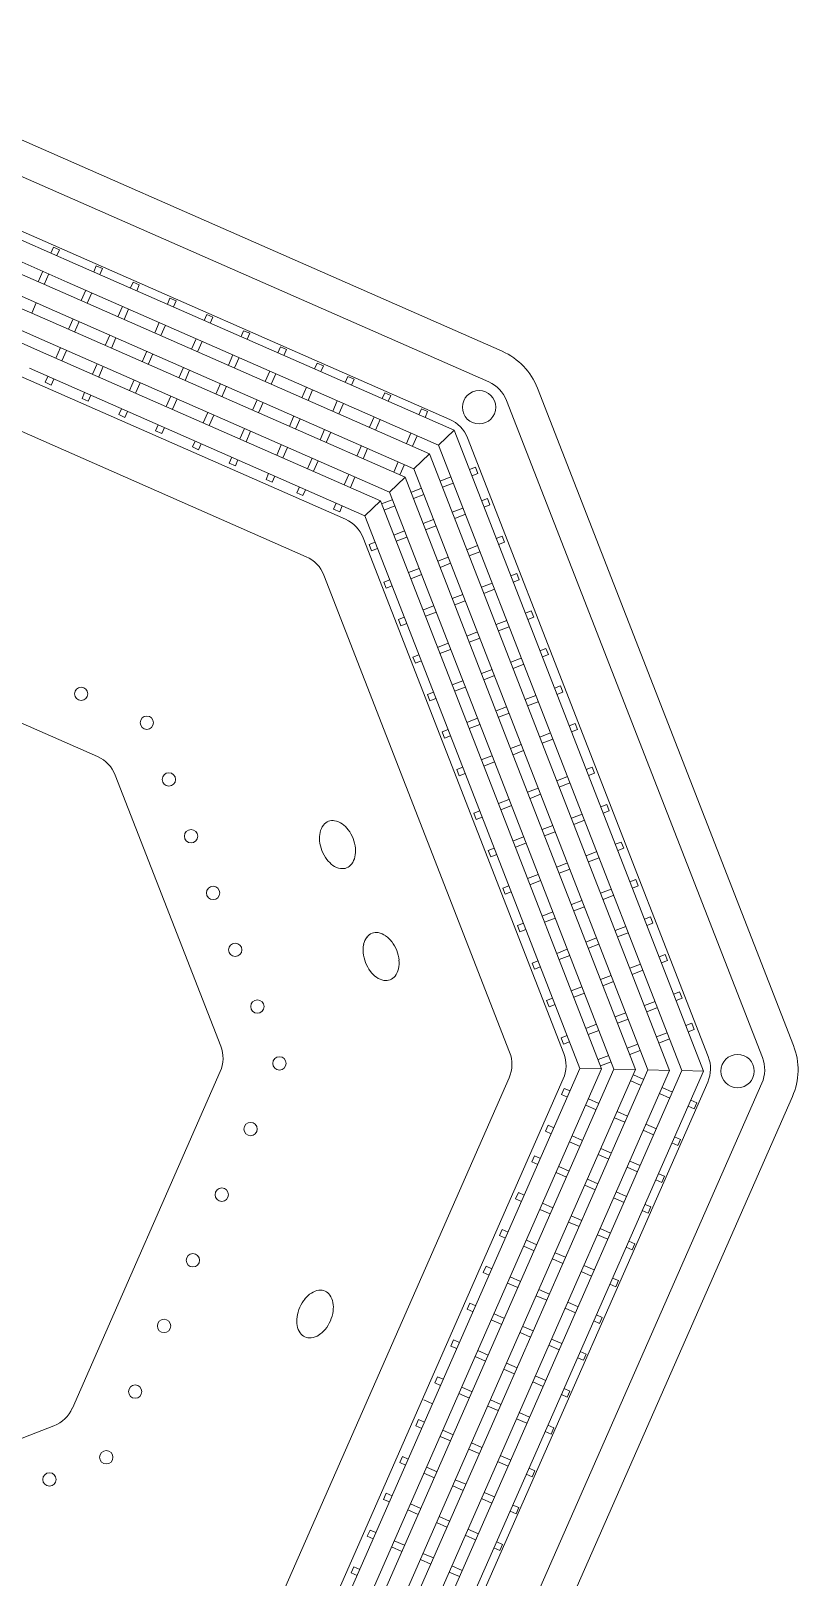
# Model space of a CAD drawing. Header units: millimetres. Extents: x 72 to 2826, y -203 to 794.
# Drawn here: x 1711.535 to 1712.684, y 350.924 to 353.242 of the extents above; entities that cross this region are included whole.
import ezdxf

# ---------------------------------------------------------------- set-up
doc = ezdxf.new("R2010")
doc.units = ezdxf.units.MM
doc.layers.add('PLUMA 0.05', color=240, linetype='Continuous', lineweight=5)

# ---------------------------------------------------------------- blocks, each defined once
blk = doc.blocks.new('ala')
at = {"layer": 'PLUMA 0.05', "color": 252, "true_color": 0x939598}
for p, q in [((1561.8511, 61.8007), (1561.0222, 60.9717)), ((1562.9436, 61.8153), (1561.8865, 61.8153)), ((1563.8079, 60.9717), (1562.979, 61.8007)), ((1562.9126, 61.7403), (1561.9175, 61.7403)), ((1561.9631, 61.7355), (1561.9631, 61.7259)), ((1561.9731, 61.7355), (1561.9631, 61.7355)), ((1561.9731, 61.7259), (1561.9731, 61.7355)), ((1562.0133, 61.7355), (1562.0133, 61.7259)), ((1562.0233, 61.7355), (1562.0133, 61.7355)), ((1562.0233, 61.7259), (1562.0233, 61.7355)), ((1562.0736, 61.7355), (1562.0736, 61.7259)), ((1562.0836, 61.7355), (1562.0736, 61.7355)), ((1562.0836, 61.7259), (1562.0836, 61.7355)), ((1562.1339, 61.7355), (1562.1339, 61.7259)), ((1562.1439, 61.7355), (1562.1339, 61.7355)), ((1562.1439, 61.7259), (1562.1439, 61.7355)), ((1562.1941, 61.7355), (1562.1941, 61.7259)), ((1562.2041, 61.7355), (1562.1941, 61.7355)), ((1562.2041, 61.7259), (1562.2041, 61.7355)), ((1562.2544, 61.7355), (1562.2544, 61.7259)), ((1562.2644, 61.7355), (1562.2544, 61.7355)), ((1562.2644, 61.7259), (1562.2644, 61.7355)), ((1562.3146, 61.7355), (1562.3146, 61.7259)), ((1562.3246, 61.7355), (1562.3146, 61.7355)), ((1562.3246, 61.7259), (1562.3246, 61.7355)), ((1562.3749, 61.7355), (1562.3749, 61.7259)), ((1562.3849, 61.7355), (1562.3749, 61.7355)), ((1562.3849, 61.7259), (1562.3849, 61.7355)), ((1562.4452, 61.7259), (1562.4452, 61.7355)), ((1562.4452, 61.7355), (1562.4552, 61.7355)), ((1562.4552, 61.7355), (1562.4552, 61.7259)), ((1562.5054, 61.7259), (1562.5054, 61.7355)), ((1562.5054, 61.7355), (1562.5154, 61.7355)), ((1562.5154, 61.7355), (1562.5154, 61.7259)), ((1562.5657, 61.7259), (1562.5657, 61.7355)), ((1562.5657, 61.7355), (1562.5757, 61.7355)), ((1562.5757, 61.7355), (1562.5757, 61.7259)), ((1562.626, 61.7259), (1562.626, 61.7355)), ((1562.626, 61.7355), (1562.636, 61.7355)), ((1562.636, 61.7355), (1562.636, 61.7259)), ((1562.6862, 61.7259), (1562.6862, 61.7355)), ((1562.6862, 61.7355), (1562.6962, 61.7355)), ((1562.6962, 61.7355), (1562.6962, 61.7259)), ((1562.7465, 61.7259), (1562.7465, 61.7355)), ((1562.7465, 61.7355), (1562.7565, 61.7355)), ((1562.7565, 61.7355), (1562.7565, 61.7259)), ((1562.8067, 61.7259), (1562.8067, 61.7355)), ((1562.8067, 61.7355), (1562.8167, 61.7355)), ((1562.8167, 61.7355), (1562.8167, 61.7259)), ((1562.857, 61.7259), (1562.857, 61.7355)), ((1562.857, 61.7355), (1562.867, 61.7355)), ((1562.867, 61.7355), (1562.867, 61.7259)), ((1561.8822, 61.7257), (1561.0972, 60.9407)), ((1561.8997, 61.7259), (1561.4613, 61.2875)), ((1561.9121, 61.6959), (1561.8997, 61.7259)), ((1561.8997, 61.7259), (1562.415, 61.7259)), ((1562.9304, 61.7259), (1562.415, 61.7259)), ((1562.9179, 61.6959), (1562.9304, 61.7259)), ((1562.9304, 61.7259), (1563.3687, 61.2875)), ((1563.7329, 60.9407), (1562.9479, 61.7257)), ((1561.9121, 61.6959), (1561.4825, 61.2663)), ((1561.8522, 61.6921), (1561.8593, 61.6991)), ((1561.8591, 61.6852), (1561.8522, 61.6921)), ((1561.8593, 61.6991), (1561.8661, 61.6923)), ((1561.9121, 61.6959), (1562.415, 61.6959)), ((1561.9631, 61.6959), (1561.9631, 61.6788)), ((1561.9731, 61.6788), (1561.9731, 61.6959)), ((1562.0133, 61.6959), (1562.0133, 61.6788)), ((1562.0233, 61.6788), (1562.0233, 61.6959)), ((1562.0736, 61.6959), (1562.0736, 61.6788)), ((1562.0836, 61.6788), (1562.0836, 61.6959)), ((1562.1339, 61.6959), (1562.1339, 61.6788)), ((1562.1439, 61.6788), (1562.1439, 61.6959)), ((1562.1941, 61.6959), (1562.1941, 61.6788)), ((1562.2041, 61.6788), (1562.2041, 61.6959)), ((1562.2544, 61.6959), (1562.2544, 61.6788)), ((1562.2644, 61.6788), (1562.2644, 61.6959)), ((1562.3146, 61.6959), (1562.3146, 61.6788)), ((1562.3246, 61.6788), (1562.3246, 61.6959)), ((1562.3749, 61.6959), (1562.3749, 61.6788)), ((1562.3849, 61.6788), (1562.3849, 61.6959)), ((1562.9179, 61.6959), (1562.415, 61.6959)), ((1562.4452, 61.6788), (1562.4452, 61.6959)), ((1562.4552, 61.6959), (1562.4552, 61.6788)), ((1562.5054, 61.6788), (1562.5054, 61.6959)), ((1562.5154, 61.6959), (1562.5154, 61.6788)), ((1562.5657, 61.6788), (1562.5657, 61.6959)), ((1562.5757, 61.6959), (1562.5757, 61.6788)), ((1562.626, 61.6788), (1562.626, 61.6959)), ((1562.636, 61.6959), (1562.636, 61.6788)), ((1562.6862, 61.6788), (1562.6862, 61.6959)), ((1562.6962, 61.6959), (1562.6962, 61.6788)), ((1562.7465, 61.6788), (1562.7465, 61.6959)), ((1562.7565, 61.6959), (1562.7565, 61.6788)), ((1562.8067, 61.6788), (1562.8067, 61.6959)), ((1562.8167, 61.6959), (1562.8167, 61.6788)), ((1562.857, 61.6788), (1562.857, 61.6959)), ((1562.867, 61.6959), (1562.867, 61.6788)), ((1562.9179, 61.6959), (1563.3475, 61.2663)), ((1562.9708, 61.6991), (1562.9639, 61.6923)), ((1562.9778, 61.6921), (1562.9708, 61.6991)), ((1562.971, 61.6852), (1562.9778, 61.6921)), ((1561.9192, 61.6788), (1561.4946, 61.2542)), ((1561.8923, 61.652), (1561.8803, 61.664)), ((1561.8874, 61.6711), (1561.8994, 61.659)), ((1561.9316, 61.6488), (1561.9192, 61.6788)), ((1561.9192, 61.6788), (1562.415, 61.6788)), ((1562.9109, 61.6788), (1562.415, 61.6788)), ((1562.8984, 61.6488), (1562.9109, 61.6788)), ((1562.9109, 61.6788), (1563.3355, 61.2542)), ((1562.9427, 61.6711), (1562.9307, 61.659)), ((1562.9377, 61.652), (1562.9498, 61.664)), ((1561.9316, 61.6488), (1561.5158, 61.233)), ((1561.8096, 61.6495), (1561.8167, 61.6565)), ((1561.8165, 61.6426), (1561.8096, 61.6495)), ((1561.8167, 61.6565), (1561.8235, 61.6497)), ((1561.9206, 61.6378), (1561.9327, 61.6258)), ((1561.9316, 61.6488), (1562.415, 61.6488)), ((1561.9631, 61.6488), (1561.9631, 61.6318)), ((1561.9731, 61.6318), (1561.9731, 61.6488)), ((1562.0133, 61.6488), (1562.0133, 61.6318)), ((1562.0233, 61.6318), (1562.0233, 61.6488)), ((1562.0736, 61.6488), (1562.0736, 61.6318)), ((1562.0836, 61.6318), (1562.0836, 61.6488)), ((1562.1339, 61.6488), (1562.1339, 61.6318)), ((1562.1439, 61.6318), (1562.1439, 61.6488)), ((1562.1941, 61.6488), (1562.1941, 61.6318)), ((1562.2041, 61.6318), (1562.2041, 61.6488)), ((1562.2544, 61.6488), (1562.2544, 61.6318)), ((1562.2644, 61.6318), (1562.2644, 61.6488)), ((1562.3146, 61.6488), (1562.3146, 61.6318)), ((1562.3246, 61.6318), (1562.3246, 61.6488)), ((1562.3749, 61.6488), (1562.3749, 61.6318)), ((1562.3849, 61.6318), (1562.3849, 61.6488)), ((1562.8984, 61.6488), (1562.415, 61.6488)), ((1562.4452, 61.6318), (1562.4452, 61.6488)), ((1562.4552, 61.6488), (1562.4552, 61.6318)), ((1562.5054, 61.6318), (1562.5054, 61.6488)), ((1562.5154, 61.6488), (1562.5154, 61.6318)), ((1562.5657, 61.6318), (1562.5657, 61.6488)), ((1562.5757, 61.6488), (1562.5757, 61.6318)), ((1562.626, 61.6318), (1562.626, 61.6488)), ((1562.636, 61.6488), (1562.636, 61.6318)), ((1562.6862, 61.6318), (1562.6862, 61.6488)), ((1562.6962, 61.6488), (1562.6962, 61.6318)), ((1562.7465, 61.6318), (1562.7465, 61.6488)), ((1562.7565, 61.6488), (1562.7565, 61.6318)), ((1562.8067, 61.6318), (1562.8067, 61.6488)), ((1562.8167, 61.6488), (1562.8167, 61.6318)), ((1562.857, 61.6318), (1562.857, 61.6488)), ((1562.867, 61.6488), (1562.867, 61.6318)), ((1562.9094, 61.6378), (1562.8974, 61.6258)), ((1562.8984, 61.6488), (1563.3143, 61.233)), ((1563.0134, 61.6565), (1563.0065, 61.6497)), ((1563.0204, 61.6495), (1563.0134, 61.6565)), ((1563.0136, 61.6426), (1563.0204, 61.6495)), ((1561.9387, 61.6318), (1561.5279, 61.221)), ((1561.767, 61.6068), (1561.7741, 61.6139)), ((1561.7741, 61.6139), (1561.7809, 61.6071)), ((1561.8497, 61.6094), (1561.8377, 61.6214)), ((1561.8447, 61.6285), (1561.8568, 61.6164)), ((1561.9256, 61.6187), (1561.9136, 61.6308)), ((1561.9511, 61.6018), (1561.9387, 61.6318)), ((1561.9387, 61.6318), (1562.415, 61.6318)), ((1562.8914, 61.6318), (1562.415, 61.6318)), ((1562.8789, 61.6018), (1562.8914, 61.6318)), ((1562.8914, 61.6318), (1563.3022, 61.221)), ((1562.9045, 61.6187), (1562.9165, 61.6308)), ((1562.9853, 61.6285), (1562.9733, 61.6164)), ((1562.9803, 61.6094), (1562.9924, 61.6214)), ((1563.056, 61.6139), (1563.0492, 61.6071)), ((1563.0631, 61.6068), (1563.056, 61.6139)), ((1561.9511, 61.6018), (1561.5491, 61.1997)), ((1561.7738, 61.6), (1561.767, 61.6068)), ((1561.878, 61.5952), (1561.8901, 61.5832)), ((1561.9511, 61.6018), (1562.415, 61.6018)), ((1561.9631, 61.6018), (1561.9631, 61.5847)), ((1561.9731, 61.5847), (1561.9731, 61.6018)), ((1562.0133, 61.6018), (1562.0133, 61.5847)), ((1562.0233, 61.5847), (1562.0233, 61.6018)), ((1562.0736, 61.6018), (1562.0736, 61.5847)), ((1562.0836, 61.5847), (1562.0836, 61.6018)), ((1562.1339, 61.6018), (1562.1339, 61.5847)), ((1562.1439, 61.5847), (1562.1439, 61.6018)), ((1562.1941, 61.6018), (1562.1941, 61.5847)), ((1562.2041, 61.5847), (1562.2041, 61.6018)), ((1562.2544, 61.6018), (1562.2544, 61.5847)), ((1562.2644, 61.5847), (1562.2644, 61.6018)), ((1562.3146, 61.6018), (1562.3146, 61.5847)), ((1562.3246, 61.5847), (1562.3246, 61.6018)), ((1562.3749, 61.6018), (1562.3749, 61.5847)), ((1562.3849, 61.5847), (1562.3849, 61.6018)), ((1562.8789, 61.6018), (1562.415, 61.6018)), ((1562.4452, 61.5847), (1562.4452, 61.6018)), ((1562.4552, 61.6018), (1562.4552, 61.5847)), ((1562.5054, 61.5847), (1562.5054, 61.6018)), ((1562.5154, 61.6018), (1562.5154, 61.5847)), ((1562.5657, 61.5847), (1562.5657, 61.6018)), ((1562.5757, 61.6018), (1562.5757, 61.5847)), ((1562.626, 61.5847), (1562.626, 61.6018)), ((1562.636, 61.6018), (1562.636, 61.5847)), ((1562.6862, 61.5847), (1562.6862, 61.6018)), ((1562.6962, 61.6018), (1562.6962, 61.5847)), ((1562.7465, 61.5847), (1562.7465, 61.6018)), ((1562.7565, 61.6018), (1562.7565, 61.5847)), ((1562.8067, 61.5847), (1562.8067, 61.6018)), ((1562.8167, 61.6018), (1562.8167, 61.5847)), ((1562.857, 61.5847), (1562.857, 61.6018)), ((1562.867, 61.6018), (1562.867, 61.5847)), ((1562.8789, 61.6018), (1563.281, 61.1997)), ((1562.9521, 61.5952), (1562.94, 61.5832)), ((1563.0562, 61.6), (1563.0631, 61.6068)), ((1561.9582, 61.5847), (1561.5612, 61.1877)), ((1561.7315, 61.5713), (1561.7386, 61.5784)), ((1561.7383, 61.5645), (1561.7315, 61.5713)), ((1561.7386, 61.5784), (1561.7454, 61.5716)), ((1561.8071, 61.5668), (1561.7951, 61.5788)), ((1561.8021, 61.5859), (1561.8142, 61.5738)), ((1561.883, 61.5761), (1561.8709, 61.5881)), ((1561.9706, 61.5547), (1561.9582, 61.5847)), ((1561.9582, 61.5847), (1562.415, 61.5847)), ((1562.8719, 61.5847), (1562.415, 61.5847)), ((1562.8595, 61.5547), (1562.8719, 61.5847)), ((1562.8719, 61.5847), (1563.2689, 61.1877)), ((1562.9471, 61.5761), (1562.9591, 61.5881)), ((1563.0279, 61.5859), (1563.0159, 61.5738)), ((1563.023, 61.5668), (1563.035, 61.5788)), ((1563.0915, 61.5784), (1563.0847, 61.5716)), ((1563.0986, 61.5713), (1563.0915, 61.5784)), ((1563.0918, 61.5645), (1563.0986, 61.5713)), ((1561.9706, 61.5547), (1561.5824, 61.1665)), ((1561.7666, 61.5503), (1561.7787, 61.5383)), ((1561.8404, 61.5335), (1561.8283, 61.5455)), ((1561.8354, 61.5526), (1561.8475, 61.5405)), ((1561.9163, 61.5428), (1561.9042, 61.5549)), ((1561.9113, 61.5619), (1561.9234, 61.5499)), ((1561.9706, 61.5547), (1562.415, 61.5547)), ((1562.0133, 61.5547), (1562.0133, 61.5451)), ((1562.0233, 61.5451), (1562.0133, 61.5451)), ((1562.0233, 61.5451), (1562.0233, 61.5547)), ((1562.0736, 61.5547), (1562.0736, 61.5451)), ((1562.0836, 61.5451), (1562.0736, 61.5451)), ((1562.0836, 61.5451), (1562.0836, 61.5547)), ((1562.1339, 61.5547), (1562.1339, 61.5451)), ((1562.1439, 61.5451), (1562.1339, 61.5451)), ((1562.1439, 61.5451), (1562.1439, 61.5547)), ((1562.1941, 61.5547), (1562.1941, 61.5451)), ((1562.2041, 61.5451), (1562.1941, 61.5451)), ((1562.2041, 61.5451), (1562.2041, 61.5547)), ((1562.2544, 61.5547), (1562.2544, 61.5451)), ((1562.2644, 61.5451), (1562.2544, 61.5451)), ((1562.2644, 61.5451), (1562.2644, 61.5547)), ((1562.3146, 61.5547), (1562.3146, 61.5451)), ((1562.3246, 61.5451), (1562.3146, 61.5451)), ((1562.3246, 61.5451), (1562.3246, 61.5547)), ((1562.3749, 61.5547), (1562.3749, 61.5451)), ((1562.3849, 61.5451), (1562.3749, 61.5451)), ((1562.3849, 61.5451), (1562.3849, 61.5547)), ((1562.8595, 61.5547), (1562.415, 61.5547)), ((1562.4452, 61.5451), (1562.4452, 61.5547)), ((1562.4452, 61.5451), (1562.4552, 61.5451)), ((1562.4552, 61.5547), (1562.4552, 61.5451)), ((1562.5054, 61.5451), (1562.5054, 61.5547)), ((1562.5054, 61.5451), (1562.5154, 61.5451)), ((1562.5154, 61.5547), (1562.5154, 61.5451)), ((1562.5657, 61.5451), (1562.5657, 61.5547)), ((1562.5657, 61.5451), (1562.5757, 61.5451)), ((1562.5757, 61.5547), (1562.5757, 61.5451)), ((1562.626, 61.5451), (1562.626, 61.5547)), ((1562.626, 61.5451), (1562.636, 61.5451)), ((1562.636, 61.5547), (1562.636, 61.5451)), ((1562.6862, 61.5451), (1562.6862, 61.5547)), ((1562.6862, 61.5451), (1562.6962, 61.5451)), ((1562.6962, 61.5547), (1562.6962, 61.5451)), ((1562.7465, 61.5451), (1562.7465, 61.5547)), ((1562.7465, 61.5451), (1562.7565, 61.5451)), ((1562.7565, 61.5547), (1562.7565, 61.5451)), ((1562.8067, 61.5451), (1562.8067, 61.5547)), ((1562.8067, 61.5451), (1562.8167, 61.5451)), ((1562.8167, 61.5547), (1562.8167, 61.5451)), ((1562.8595, 61.5547), (1563.2477, 61.1665)), ((1562.9188, 61.5619), (1562.9067, 61.5499)), ((1562.9138, 61.5428), (1562.9259, 61.5549)), ((1562.9947, 61.5526), (1562.9826, 61.5405)), ((1562.9897, 61.5335), (1563.0017, 61.5455)), ((1563.0635, 61.5503), (1563.0514, 61.5383)), ((1561.965, 61.5257), (1561.2972, 60.8578)), ((1561.6889, 61.5287), (1561.6959, 61.5358)), ((1561.6957, 61.5219), (1561.6889, 61.5287)), ((1561.6959, 61.5358), (1561.7028, 61.5289)), ((1561.7716, 61.5312), (1561.7595, 61.5433)), ((1561.9443, 61.5148), (1561.9375, 61.5216)), ((1561.9443, 61.5148), (1561.9514, 61.5218)), ((1561.9446, 61.5287), (1561.9514, 61.5218)), ((1562.8297, 61.5403), (1562.0004, 61.5403)), ((1563.5329, 60.8578), (1562.8651, 61.5257)), ((1562.8855, 61.5287), (1562.8787, 61.5218)), ((1562.8858, 61.5148), (1562.8787, 61.5218)), ((1562.8858, 61.5148), (1562.8926, 61.5216)), ((1563.0585, 61.5312), (1563.0706, 61.5433)), ((1563.1341, 61.5358), (1563.1273, 61.5289)), ((1563.1412, 61.5287), (1563.1341, 61.5358)), ((1563.1344, 61.5219), (1563.1412, 61.5287)), ((1561.729, 61.4886), (1561.7169, 61.5007)), ((1561.724, 61.5077), (1561.736, 61.4957)), ((1561.8049, 61.4979), (1561.7928, 61.51)), ((1561.7999, 61.5171), (1561.8119, 61.505)), ((1561.8737, 61.5002), (1561.8616, 61.5123)), ((1561.8687, 61.5193), (1561.8807, 61.5073)), ((1562.9614, 61.5193), (1562.9493, 61.5073)), ((1562.9564, 61.5002), (1562.9685, 61.5123)), ((1563.0302, 61.5171), (1563.0181, 61.505)), ((1563.0252, 61.4979), (1563.0373, 61.51)), ((1563.1061, 61.5077), (1563.094, 61.4957)), ((1563.1011, 61.4886), (1563.1132, 61.5007)), ((1561.6463, 61.4861), (1561.6533, 61.4932)), ((1561.6531, 61.4793), (1561.6463, 61.4861)), ((1561.6533, 61.4932), (1561.6602, 61.4863)), ((1561.7573, 61.4745), (1561.7693, 61.4624)), ((1561.8381, 61.4647), (1561.8261, 61.4767)), ((1561.8331, 61.4838), (1561.8452, 61.4717)), ((1561.9017, 61.4722), (1561.8949, 61.479)), ((1561.9017, 61.4722), (1561.9088, 61.4792)), ((1561.902, 61.4861), (1561.9088, 61.4792)), ((1562.9281, 61.4861), (1562.9213, 61.4792)), ((1562.9284, 61.4722), (1562.9213, 61.4792)), ((1562.9284, 61.4722), (1562.9352, 61.479)), ((1562.9969, 61.4838), (1562.9849, 61.4717)), ((1562.9919, 61.4647), (1563.004, 61.4767)), ((1563.0728, 61.4745), (1563.0608, 61.4624)), ((1563.1767, 61.4932), (1563.1699, 61.4863)), ((1563.1838, 61.4861), (1563.1767, 61.4932)), ((1563.177, 61.4793), (1563.1838, 61.4861)), ((1561.6864, 61.446), (1561.6743, 61.458)), ((1561.6814, 61.4651), (1561.6934, 61.4531)), ((1561.7622, 61.4553), (1561.7502, 61.4674)), ((1562.7986, 61.4653), (1562.0314, 61.4653)), ((1563.0678, 61.4553), (1563.0799, 61.4674)), ((1563.1487, 61.4651), (1563.1366, 61.4531)), ((1563.1437, 61.446), (1563.1558, 61.458)), ((1561.9961, 61.4507), (1561.3722, 60.8268)), ((1561.6036, 61.4435), (1561.6107, 61.4505)), ((1561.6105, 61.4367), (1561.6036, 61.4435)), ((1561.6107, 61.4505), (1561.6175, 61.4437)), ((1561.7146, 61.4318), (1561.7267, 61.4198)), ((1561.7955, 61.422), (1561.7835, 61.4341)), ((1561.7905, 61.4412), (1561.8026, 61.4291)), ((1561.8662, 61.4366), (1561.8593, 61.4434)), ((1561.8662, 61.4366), (1561.8732, 61.4437)), ((1561.8664, 61.4505), (1561.8732, 61.4437)), ((1563.4579, 60.8268), (1562.834, 61.4507)), ((1562.9637, 61.4505), (1562.9568, 61.4437)), ((1562.9639, 61.4366), (1562.9568, 61.4437)), ((1562.9639, 61.4366), (1562.9707, 61.4434)), ((1563.0395, 61.4412), (1563.0275, 61.4291)), ((1563.0346, 61.422), (1563.0466, 61.4341)), ((1563.1154, 61.4318), (1563.1034, 61.4198)), ((1563.2194, 61.4505), (1563.2125, 61.4437)), ((1563.2264, 61.4435), (1563.2194, 61.4505)), ((1563.2196, 61.4367), (1563.2264, 61.4435)), ((1561.561, 61.4009), (1561.5681, 61.4079)), ((1561.5681, 61.4079), (1561.5749, 61.4011)), ((1561.6437, 61.4034), (1561.6317, 61.4154)), ((1561.6388, 61.4225), (1561.6508, 61.4104)), ((1561.7196, 61.4127), (1561.7076, 61.4248)), ((1561.8238, 61.4079), (1561.8306, 61.4011)), ((1563.0063, 61.4079), (1562.9994, 61.4011)), ((1563.1104, 61.4127), (1563.1225, 61.4248)), ((1563.1913, 61.4225), (1563.1793, 61.4104)), ((1563.1863, 61.4034), (1563.1984, 61.4154)), ((1563.262, 61.4079), (1563.2551, 61.4011)), ((1563.269, 61.4009), (1563.262, 61.4079)), ((1561.5679, 61.394), (1561.561, 61.4009)), ((1561.677, 61.3701), (1561.665, 61.3822)), ((1561.672, 61.3892), (1561.6841, 61.3772)), ((1561.7529, 61.3794), (1561.7409, 61.3915)), ((1561.7479, 61.3986), (1561.76, 61.3865)), ((1561.8236, 61.394), (1561.8167, 61.4008)), ((1561.8236, 61.394), (1561.8306, 61.4011)), ((1563.0065, 61.394), (1562.9994, 61.4011)), ((1563.0065, 61.394), (1563.0133, 61.4008)), ((1563.0822, 61.3986), (1563.0701, 61.3865)), ((1563.0772, 61.3794), (1563.0892, 61.3915)), ((1563.158, 61.3892), (1563.146, 61.3772)), ((1563.1531, 61.3701), (1563.1651, 61.3822)), ((1563.2622, 61.394), (1563.269, 61.4009)), ((1561.5184, 61.3583), (1561.5255, 61.3653)), ((1561.5255, 61.3653), (1561.5323, 61.3585)), ((1561.6011, 61.3608), (1561.5891, 61.3728)), ((1561.5961, 61.3799), (1561.6082, 61.3678)), ((1561.7809, 61.3514), (1561.788, 61.3585)), ((1561.7812, 61.3653), (1561.788, 61.3585)), ((1563.0489, 61.3653), (1563.0421, 61.3585)), ((1563.0491, 61.3514), (1563.0421, 61.3585)), ((1563.2339, 61.3799), (1563.2219, 61.3678)), ((1563.2289, 61.3608), (1563.241, 61.3728)), ((1563.3046, 61.3653), (1563.2978, 61.3585)), ((1563.3116, 61.3583), (1563.3046, 61.3653)), ((1561.5252, 61.3514), (1561.5184, 61.3583)), ((1561.5535, 61.3373), (1561.5656, 61.3252)), ((1561.6344, 61.3275), (1561.6224, 61.3395)), ((1561.6294, 61.3466), (1561.6415, 61.3346)), ((1561.7103, 61.3368), (1561.6982, 61.3489)), ((1561.7053, 61.356), (1561.7174, 61.3439)), ((1561.7809, 61.3514), (1561.7741, 61.3582)), ((1563.0491, 61.3514), (1563.0559, 61.3582)), ((1563.1248, 61.356), (1563.1127, 61.3439)), ((1563.1198, 61.3368), (1563.1318, 61.3489)), ((1563.2007, 61.3466), (1563.1886, 61.3346)), ((1563.1957, 61.3275), (1563.2077, 61.3395)), ((1563.2765, 61.3373), (1563.2645, 61.3252)), ((1563.3048, 61.3514), (1563.3116, 61.3583)), ((1561.4758, 61.3156), (1561.4829, 61.3227)), ((1561.4826, 61.3088), (1561.4758, 61.3156)), ((1561.4829, 61.3227), (1561.4897, 61.3159)), ((1561.5585, 61.3182), (1561.5465, 61.3302)), ((1561.6627, 61.3133), (1561.6748, 61.3013)), ((1561.7383, 61.3088), (1561.7315, 61.3156)), ((1561.7383, 61.3088), (1561.7454, 61.3159)), ((1561.7386, 61.3227), (1561.7454, 61.3159)), ((1563.0915, 61.3227), (1563.0847, 61.3159)), ((1563.0917, 61.3088), (1563.0847, 61.3159)), ((1563.0917, 61.3088), (1563.0986, 61.3156)), ((1563.1674, 61.3133), (1563.1553, 61.3013)), ((1563.2716, 61.3182), (1563.2836, 61.3302)), ((1563.3472, 61.3227), (1563.3404, 61.3159)), ((1563.3543, 61.3156), (1563.3472, 61.3227)), ((1563.3474, 61.3088), (1563.3543, 61.3156)), ((1561.5109, 61.2947), (1561.523, 61.2826)), ((1561.5918, 61.2849), (1561.5797, 61.2969)), ((1561.5868, 61.304), (1561.5989, 61.2919)), ((1561.6677, 61.2942), (1561.6556, 61.3063)), ((1563.1624, 61.2942), (1563.1744, 61.3063)), ((1563.2433, 61.304), (1563.2312, 61.2919)), ((1563.2383, 61.2849), (1563.2503, 61.2969)), ((1563.3191, 61.2947), (1563.3071, 61.2826)), ((1561.0969, 60.9231), (1561.4613, 61.2875)), ((1561.127, 60.9107), (1561.4825, 61.2663)), ((1561.4332, 61.273), (1561.4261, 61.266)), ((1561.4261, 61.266), (1561.433, 61.2591)), ((1561.44, 61.2662), (1561.4332, 61.273)), ((1561.5159, 61.2755), (1561.5039, 61.2876)), ((1561.6201, 61.2707), (1561.6321, 61.2587)), ((1561.6957, 61.2662), (1561.6889, 61.273)), ((1561.6957, 61.2662), (1561.7028, 61.2732)), ((1561.696, 61.2801), (1561.7028, 61.2732)), ((1563.1341, 61.2801), (1563.1273, 61.2732)), ((1563.1343, 61.2662), (1563.1273, 61.2732)), ((1563.1343, 61.2662), (1563.1412, 61.273)), ((1563.21, 61.2707), (1563.1979, 61.2587)), ((1563.3142, 61.2755), (1563.3262, 61.2876)), ((1563.7031, 60.9107), (1563.3475, 61.2663)), ((1563.7331, 60.9231), (1563.3687, 61.2875)), ((1563.39, 61.2662), (1563.3969, 61.273)), ((1563.3969, 61.273), (1563.4039, 61.266)), ((1563.4039, 61.266), (1563.3971, 61.2591)), ((1561.144, 60.9036), (1561.4946, 61.2542)), ((1561.4733, 61.2329), (1561.4612, 61.245)), ((1561.5492, 61.2423), (1561.5371, 61.2543)), ((1561.5442, 61.2614), (1561.5563, 61.2493)), ((1561.6251, 61.2516), (1561.613, 61.2637)), ((1563.205, 61.2516), (1563.2171, 61.2637)), ((1563.2859, 61.2614), (1563.2738, 61.2493)), ((1563.2809, 61.2423), (1563.2929, 61.2543)), ((1563.6861, 60.9036), (1563.3355, 61.2542)), ((1563.3568, 61.2329), (1563.3688, 61.245)), ((1561.174, 60.8912), (1561.5158, 61.233)), ((1561.1911, 60.8841), (1561.5279, 61.221)), ((1561.4542, 61.2379), (1561.4662, 61.2259)), ((1561.5825, 61.209), (1561.5704, 61.2211)), ((1561.5775, 61.2281), (1561.5895, 61.2161)), ((1561.6531, 61.2236), (1561.6463, 61.2304)), ((1561.6531, 61.2236), (1561.6602, 61.2306)), ((1561.6534, 61.2375), (1561.6602, 61.2306)), ((1563.1767, 61.2375), (1563.1699, 61.2306)), ((1563.177, 61.2236), (1563.1699, 61.2306)), ((1563.177, 61.2236), (1563.1838, 61.2304)), ((1563.2526, 61.2281), (1563.2405, 61.2161)), ((1563.2476, 61.209), (1563.2597, 61.2211)), ((1563.639, 60.8841), (1563.3022, 61.221)), ((1563.6561, 60.8912), (1563.3143, 61.233)), ((1563.3759, 61.2379), (1563.3638, 61.2259)), ((1563.4327, 61.2236), (1563.4395, 61.2304)), ((1563.4395, 61.2304), (1563.4466, 61.2233)), ((1563.4466, 61.2233), (1563.4397, 61.2165)), ((1561.2211, 60.8717), (1561.5491, 61.1997)), ((1561.5066, 61.1997), (1561.4945, 61.2117)), ((1563.609, 60.8717), (1563.281, 61.1997)), ((1563.3235, 61.1997), (1563.3356, 61.2117)), ((1563.3426, 61.2046), (1563.3306, 61.1926)), ((1563.3994, 61.1903), (1563.4114, 61.2024)), ((1561.2381, 60.8647), (1561.5612, 61.1877)), ((1561.6105, 61.181), (1561.6037, 61.1878)), ((1561.6105, 61.181), (1561.6176, 61.188)), ((1561.6108, 61.1948), (1561.6176, 61.188)), ((1563.2193, 61.1948), (1563.2125, 61.188)), ((1563.2196, 61.181), (1563.2125, 61.188)), ((1563.2196, 61.181), (1563.2264, 61.1878)), ((1563.592, 60.8647), (1563.2689, 61.1877)), ((1563.2902, 61.1664), (1563.3023, 61.1784)), ((1563.4185, 61.1953), (1563.4065, 61.1833)), ((1563.4753, 61.181), (1563.4821, 61.1878)), ((1563.4821, 61.1878), (1563.4892, 61.1807)), ((1563.4892, 61.1807), (1563.4823, 61.1739)), ((1563.2477, 61.1665), (1563.2375, 61.1563)), ((1563.5619, 60.8522), (1563.2477, 61.1665)), ((1563.3094, 61.1714), (1563.2973, 61.1593)), ((1563.3661, 61.157), (1563.3782, 61.1691)), ((1563.3852, 61.162), (1563.3732, 61.15)), ((1563.442, 61.1477), (1563.4541, 61.1598)), ((1563.4611, 61.1527), (1563.4491, 61.1406)), ((1563.2622, 61.1383), (1563.269, 61.1452)), ((1563.2622, 61.1383), (1563.2693, 61.1313)), ((1563.2761, 61.1381), (1563.2693, 61.1313)), ((1563.3328, 61.1238), (1563.3449, 61.1358)), ((1563.352, 61.1288), (1563.3399, 61.1167)), ((1563.4087, 61.1144), (1563.4208, 61.1265)), ((1563.4278, 61.1194), (1563.4158, 61.1074)), ((1563.4846, 61.1051), (1563.4967, 61.1172)), ((1563.5037, 61.1101), (1563.4917, 61.098)), ((1563.3048, 61.0957), (1563.3116, 61.1026)), ((1563.3048, 61.0957), (1563.3119, 61.0887)), ((1563.3187, 61.0955), (1563.3119, 61.0887)), ((1563.3754, 61.0812), (1563.3875, 61.0932)), ((1563.3946, 61.0861), (1563.3825, 61.0741)), ((1563.4513, 61.0718), (1563.4634, 61.0839)), ((1562.633, 61.0653), (1562.1971, 61.0653)), ((1563.3474, 61.0531), (1563.3542, 61.0599)), ((1563.4705, 61.0768), (1563.4584, 61.0648)), ((1562.1618, 61.0507), (1561.7722, 60.6611)), ((1563.0579, 60.6611), (1562.6683, 61.0507)), ((1563.3474, 61.0531), (1563.3545, 61.046)), ((1563.3613, 61.0529), (1563.3545, 61.046)), ((1563.4181, 61.0385), (1563.4301, 61.0506)), ((1563.4372, 61.0435), (1563.4251, 61.0315)), ((1563.39, 61.0105), (1563.3968, 61.0173)), ((1563.39, 61.0105), (1563.3971, 61.0034)), ((1563.4039, 61.0103), (1563.3971, 61.0034)), ((1563.4326, 60.9679), (1563.4394, 60.9747)), ((1563.4326, 60.9679), (1563.4397, 60.9608)), ((1563.4465, 60.9676), (1563.4397, 60.9608)), ((1563.0725, 60.6257), (1563.0725, 60.1899))]:
    blk.add_line(p, q, dxfattribs=at)
blk.add_lwpolyline([(1563.8725, 60.9364), (1563.8725, 59.8792, -0.198912), (1563.8432, 59.8085), (1563.0143, 58.9796, -0.198912), (1562.9436, 58.9503), (1561.8865, 58.9503, -0.198912), (1561.8157, 58.9796), (1560.9868, 59.8085, -0.198912), (1560.9575, 59.8792), (1560.9575, 60.9364, -0.198912), (1560.9868, 61.0071), (1561.8157, 61.836, -0.198912), (1561.8865, 61.8653), (1562.9436, 61.8653, -0.198912), (1563.0143, 61.836), (1563.8432, 61.0071, -0.198912)], format="xyb", close=True, dxfattribs=at)
for centre, radius in [((1561.8812, 61.7733), 0.025), ((1562.9489, 61.7733), 0.025), ((1562.1411, 61.1378), 0.01), ((1562.2324, 61.1378), 0.01), ((1562.3237, 61.1378), 0.01), ((1562.415, 61.1378), 0.01), ((1562.5064, 61.1378), 0.01), ((1562.5977, 61.1378), 0.01), ((1562.689, 61.1378), 0.01), ((1562.0651, 61.0618), 0.01), ((1562.765, 61.0618), 0.01), ((1562.841, 60.9858), 0.01), ((1562.917, 60.9098), 0.01), ((1562.993, 60.8338), 0.01), ((1563.069, 60.7578), 0.01), ((1563.145, 60.6818), 0.01), ((1563.145, 60.5904), 0.01)]:
    blk.add_circle(centre, radius, dxfattribs=at)
for centre, radius, start, end in [((1561.8865, 61.7653), 0.05, 90, 135), ((1562.9436, 61.7653), 0.05, 45, 90), ((1561.9175, 61.6903), 0.05, 90, 135), ((1562.9126, 61.6903), 0.05, 45, 90), ((1562.0004, 61.4903), 0.05, 90, 135), ((1562.8297, 61.4903), 0.05, 45, 90), ((1562.0314, 61.4153), 0.05, 90, 135), ((1562.7986, 61.4153), 0.05, 45, 90), ((1562.4108, 61.322), 0.0402, 105.4371, 123.6901), ((1562.415, 61.3068), 0.0561, 90, 105.4371), ((1562.415, 61.3068), 0.0561, 74.5629, 90), ((1562.4193, 61.322), 0.0402, 56.3099, 74.5629), ((1562.5908, 61.322), 0.0402, 105.4371, 123.6901), ((1562.595, 61.3068), 0.0561, 90, 105.4371), ((1562.595, 61.3068), 0.0561, 74.5629, 90), ((1562.5993, 61.322), 0.0402, 56.3099, 74.5629), ((1562.3946, 61.3378), 0.017, 148.1465, 180), ((1562.3946, 61.3378), 0.017, 180, 211.8535), ((1562.4044, 61.3317), 0.0286, 123.6901, 148.1465), ((1562.4257, 61.3317), 0.0286, 31.8535, 56.3099), ((1562.4355, 61.3378), 0.017, 0, 31.8535), ((1562.4355, 61.3378), 0.017, 328.1465, 0), ((1562.5746, 61.3378), 0.017, 148.1465, 180), ((1562.5746, 61.3378), 0.017, 180, 211.8535), ((1562.5844, 61.3317), 0.0286, 123.6901, 148.1465), ((1562.6057, 61.3317), 0.0286, 31.8535, 56.3099), ((1562.6155, 61.3378), 0.017, 0, 31.8535), ((1562.6155, 61.3378), 0.017, 328.1465, 0), ((1562.4044, 61.3439), 0.0286, 211.8535, 236.3099), ((1562.4108, 61.3536), 0.0402, 236.3099, 254.5629), ((1562.415, 61.3689), 0.0561, 254.5629, 270), ((1562.415, 61.3689), 0.0561, 270, 285.4371), ((1562.4193, 61.3536), 0.0402, 285.4371, 303.6901), ((1562.4257, 61.3439), 0.0286, 303.6901, 328.1465), ((1562.5844, 61.3439), 0.0286, 211.8535, 236.3099), ((1562.5908, 61.3536), 0.0402, 236.3099, 254.5629), ((1562.595, 61.3689), 0.0561, 254.5629, 270), ((1562.595, 61.3689), 0.0561, 270, 285.4371), ((1562.5993, 61.3536), 0.0402, 285.4371, 303.6901), ((1562.6057, 61.3439), 0.0286, 303.6901, 328.1465), ((1563.044, 61.0657), 0.017, 103.1465, 135), ((1563.0466, 61.0544), 0.0286, 78.6901, 103.1465), ((1563.0443, 61.043), 0.0402, 60.4371, 78.6901), ((1562.1971, 61.0153), 0.05, 90, 135), ((1562.633, 61.0153), 0.05, 45, 90), ((1563.0552, 61.0631), 0.0286, 166.8535, 191.3099), ((1563.0666, 61.0653), 0.0402, 191.3099, 209.5629), ((1563.044, 61.0657), 0.017, 135, 166.8535), ((1563.0365, 61.0293), 0.0561, 45, 60.4371), ((1563.0365, 61.0293), 0.0561, 29.5629, 45), ((1563.0804, 61.0732), 0.0561, 209.5629, 225), ((1563.0503, 61.0371), 0.0402, 11.3099, 29.5629), ((1563.0617, 61.0394), 0.0286, 346.8535, 11.3099), ((1563.0804, 61.0732), 0.0561, 225, 240.4371), ((1563.0726, 61.0594), 0.0402, 240.4371, 258.6901), ((1563.0703, 61.048), 0.0286, 258.6901, 283.1465), ((1563.0729, 61.0367), 0.017, 283.1465, 315), ((1563.0729, 61.0367), 0.017, 315, 346.8535), ((1563.0225, 60.6257), 0.05, 0, 45)]:
    blk.add_arc(centre, radius, start, end, dxfattribs=at)

msp = doc.modelspace()

# ---------------------------------------------------------------- block references
at = {"color": 251, "lineweight": 9, "rotation": 291.2717102119851}
msp.add_blockref('ala', (1088.0047, 1785.7378), dxfattribs=at)

doc.saveas('drawing.dxf')
